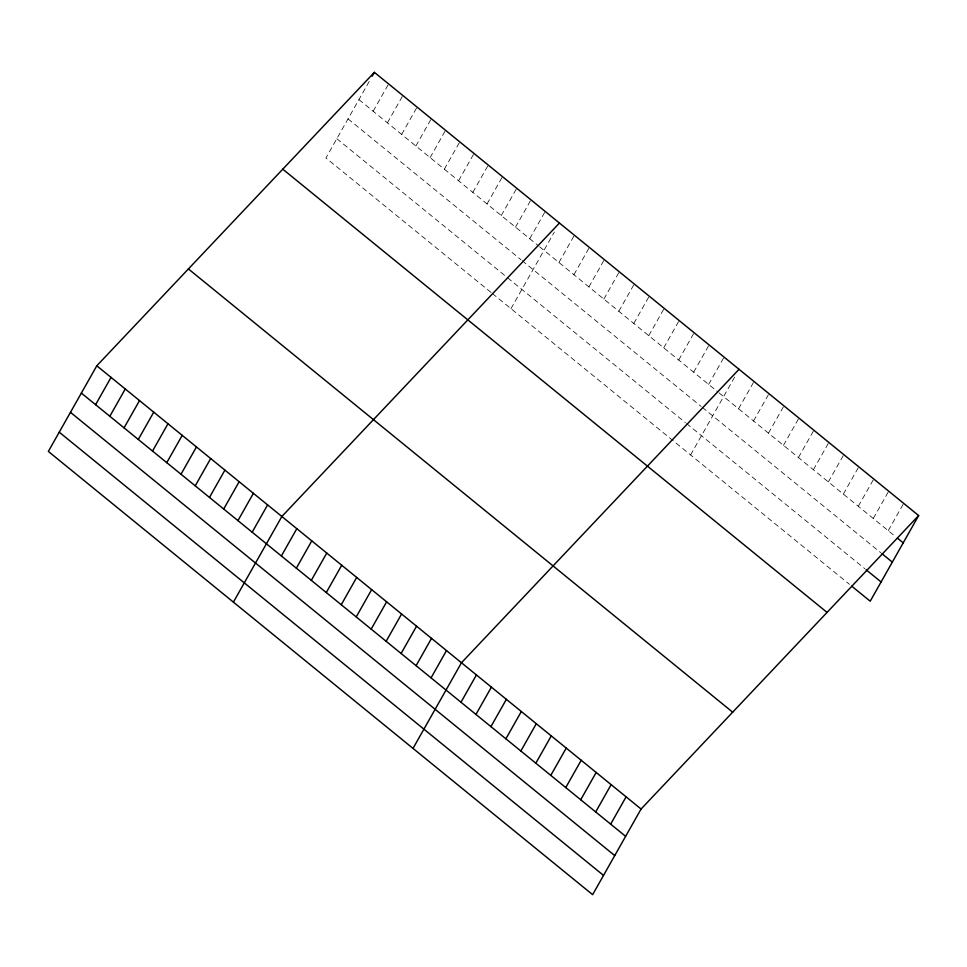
<?xml version="1.0" encoding="UTF-8"?>
<svg xmlns="http://www.w3.org/2000/svg" width="967" height="967" viewBox="0 0 967 967"><rect width="100%" height="100%" fill="white"/><g stroke="black" fill="none" stroke-linecap="round" stroke-linejoin="round"><path stroke-width="0.73" stroke-dasharray="4.83 3.63" d="M369.225 81.433L325.927 157.972L491.272 292.626M373.165 111.229L388.613 83.924M387.404 122.821L402.852 95.515M401.643 134.413L417.079 107.107M415.87 146.005L431.318 118.699M430.11 157.597L445.557 130.291M444.337 169.189L459.784 141.883M458.576 180.781L474.023 153.475M472.815 192.373L488.262 165.067M487.042 203.964L502.489 176.671M501.281 215.556L516.729 188.263M515.52 227.148L530.956 199.855M529.747 238.74L545.195 211.447M510.975 308.678L554.284 232.128M558.95 262.516L574.398 235.223M573.927 274.713L589.362 247.407M588.891 286.897L604.339 259.603M603.855 299.093L619.303 271.787M618.82 311.277L634.267 283.984M633.796 323.462L649.232 296.168M648.76 335.658L664.208 308.352M663.725 347.842L679.172 320.548M678.689 360.038L694.137 332.733M693.665 372.222L709.101 344.917M708.63 384.407L724.078 357.113M690.583 454.937L735.367 375.8M738.558 408.787L754.006 381.494M753.535 420.971L768.97 393.678M768.499 433.168L783.947 405.862M783.463 445.352L798.911 418.058M798.428 457.548L813.876 430.242M813.404 469.732L828.84 442.439M828.368 481.917L843.816 454.623M843.333 494.113L858.781 466.807M858.297 506.297L873.745 479.003M873.274 518.493L888.709 491.188M888.238 530.678L903.686 503.372M358.938 99.637L538.51 245.872M539.61 246.766L717.84 391.913M718.989 392.844L895.14 536.298M348.035 118.893L521.044 259.772M522.144 260.667L701.184 406.478M702.344 407.409L880.804 552.737M336.818 138.728L506.539 276.937M507.639 277.831L685.361 422.567M686.51 423.498L864.969 568.826M492.36 293.509L849.473 584.334"/><path stroke-width="1.45" d="M96.797 365.792L48.35 451.432L592.626 894.668L641.073 809.028L918.65 515.568L374.374 72.332L96.797 365.792L641.073 809.028M95.588 404.69L111.036 377.384M109.827 416.281L125.275 388.976M124.066 427.873L139.502 400.568M138.293 439.465L153.741 412.16M152.532 451.057L167.98 423.751M372.174 76.236L374.374 72.332M166.771 462.649L182.207 435.343M180.998 474.241L196.446 446.935M195.237 485.833L210.685 458.527M209.476 497.425L224.912 470.119M223.703 509.017L239.151 481.711M237.942 520.609L253.39 493.303M252.169 532.201L267.617 504.895M233.398 602.127L281.856 516.487L559.434 223.039M281.373 555.977L296.821 528.683M296.349 568.173L311.785 540.867M311.314 580.357L326.761 553.064M326.278 592.541L341.726 565.248M341.242 604.738L356.69 577.432M356.219 616.922L371.654 589.628M371.183 629.118L386.631 601.812M386.147 641.302L401.595 614.009M401.112 653.487L416.559 626.193M416.088 665.683L431.524 638.377M431.052 677.867L446.5 650.573M413.018 748.398L461.464 662.758L739.042 369.297M460.981 702.247L476.429 674.942M475.957 714.432L491.405 687.138M490.922 726.628L506.37 699.322M505.886 738.812L521.334 711.519M520.862 751.008L536.298 723.703M535.827 763.193L551.275 735.887M550.791 775.377L566.239 748.083M565.755 787.573L581.203 760.267M580.732 799.757L596.168 772.464M595.696 811.942L611.144 784.648M610.66 824.138L626.108 796.832M918.65 515.568L870.203 601.208L851.782 586.207M897.449 538.172L903.202 542.862M881.952 553.68L892.311 562.117M866.118 569.768L881.094 581.953M282.775 169.177L827.051 612.413M188.408 268.947L732.672 712.183M81.361 393.098L625.625 836.322M70.47 412.341L614.734 855.577M59.241 432.176L603.517 875.413"/></g></svg>
